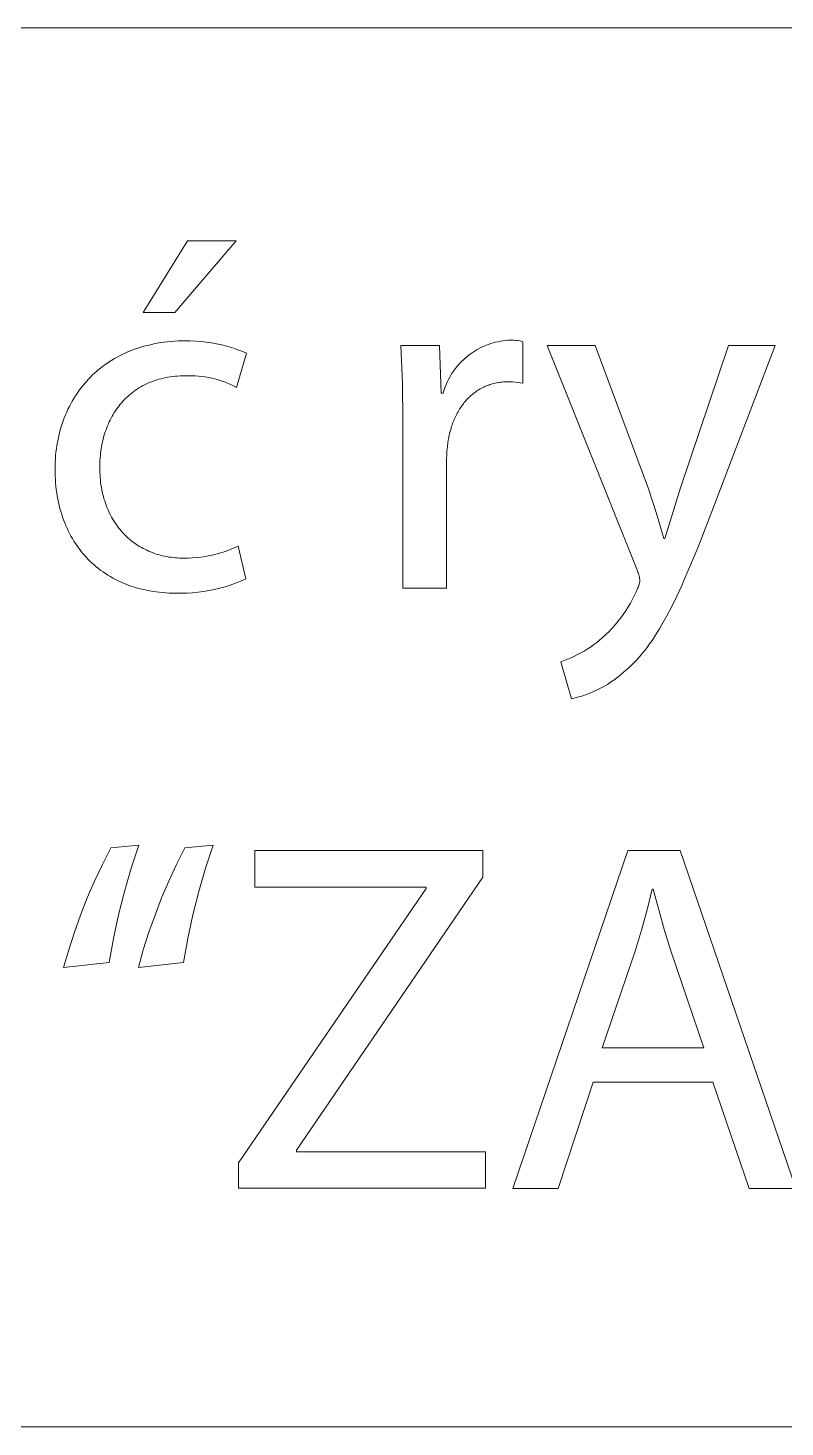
# Model space of a CAD drawing. Header units: millimetres. Extents: x -1893 to 2799, y -925 to 2353.
# Drawn here: x 1661.8 to 1732.7, y -924.6 to -793.5 of the extents above; entities that cross this region are included whole.
import ezdxf

# ---------------------------------------------------------------- set-up
doc = ezdxf.new("R2010")
doc.units = ezdxf.units.MM
doc.header["$MEASUREMENT"] = 0
doc.layers.add('Domyślny', color=7, linetype='Continuous', true_color=0x000000)

msp = doc.modelspace()

# ---------------------------------------------------------------- linework, layer by layer
at = {"layer": 'Domyślny', "color": 18, "lineweight": 15, "true_color": 0x000000}
for p, q in [((1025.42, -793.52), (2794.12, -793.52)), ((1672.57, -820.2), (1676.7, -813.48)), ((1681.26, -813.48), (1675.54, -820.2)), ((1676.7, -813.48), (1681.26, -813.48)), ((1675.54, -820.2), (1672.57, -820.2)), ((1672.34, -823.44), (1672.63, -823.35)), ((1672.63, -823.35), (1672.93, -823.27)), ((1672.93, -823.27), (1673.24, -823.2)), ((1673.24, -823.2), (1673.55, -823.13)), ((1673.55, -823.13), (1673.86, -823.07)), ((1673.86, -823.07), (1674.18, -823.01)), ((1674.18, -823.01), (1674.5, -822.97)), ((1674.5, -822.97), (1674.82, -822.93)), ((1674.82, -822.93), (1675.15, -822.9)), ((1675.15, -822.9), (1675.49, -822.87)), ((1675.49, -822.87), (1675.82, -822.85)), ((1675.82, -822.85), (1676.16, -822.84)), ((1676.16, -822.84), (1676.51, -822.84)), ((1676.51, -822.84), (1677, -822.84)), ((1677, -822.84), (1677.49, -822.86)), ((1677.49, -822.86), (1677.98, -822.9)), ((1677.98, -822.9), (1678.47, -822.95)), ((1678.47, -822.95), (1678.95, -823.03)), ((1678.95, -823.03), (1679.44, -823.11)), ((1679.44, -823.11), (1679.92, -823.22)), ((1679.92, -823.22), (1680.39, -823.34)), ((1680.39, -823.34), (1680.86, -823.48)), ((1696.85, -826.84), (1696.7, -823.29)), ((1696.7, -823.29), (1700.32, -823.29)), ((1700.32, -823.29), (1700.46, -827.74)), ((1704.26, -823.44), (1704.48, -823.34)), ((1704.48, -823.34), (1704.69, -823.25)), ((1704.69, -823.25), (1704.91, -823.17)), ((1704.91, -823.17), (1705.13, -823.1)), ((1705.13, -823.1), (1705.35, -823.03)), ((1705.35, -823.03), (1705.57, -822.97)), ((1705.57, -822.97), (1705.8, -822.92)), ((1705.8, -822.92), (1706.02, -822.87)), ((1706.02, -822.87), (1706.25, -822.84)), ((1706.25, -822.84), (1706.48, -822.81)), ((1706.48, -822.81), (1706.71, -822.79)), ((1706.71, -822.79), (1706.95, -822.77)), ((1706.95, -822.77), (1707.11, -822.78)), ((1707.11, -822.78), (1707.28, -822.79)), ((1707.28, -822.79), (1707.45, -822.8)), ((1707.45, -822.8), (1707.62, -822.82)), ((1707.62, -822.82), (1707.79, -822.85)), ((1707.79, -822.85), (1707.95, -822.88)), ((1707.95, -822.88), (1708.12, -822.92)), ((1708.12, -822.92), (1708.12, -826.81)), ((1718.78, -844.24), (1710.39, -823.29)), ((1710.39, -823.29), (1714.89, -823.29)), ((1714.89, -823.29), (1719.87, -836.71)), ((1722.87, -836.63), (1727.39, -823.29)), ((1731.75, -823.29), (1725.56, -839.49)), ((1727.39, -823.29), (1731.75, -823.29)), ((1669.39, -824.81), (1669.64, -824.65)), ((1669.64, -824.65), (1669.89, -824.5)), ((1669.89, -824.5), (1670.14, -824.36)), ((1670.14, -824.36), (1670.4, -824.22)), ((1670.4, -824.22), (1670.66, -824.09)), ((1670.66, -824.09), (1670.93, -823.97)), ((1670.93, -823.97), (1671.2, -823.85)), ((1671.2, -823.85), (1671.48, -823.74)), ((1671.48, -823.74), (1671.76, -823.63)), ((1671.76, -823.63), (1672.05, -823.53)), ((1672.05, -823.53), (1672.34, -823.44)), ((1680.86, -823.48), (1681.33, -823.64)), ((1682.24, -823.99), (1681.31, -827.2)), ((1681.33, -823.64), (1681.79, -823.81)), ((1681.79, -823.81), (1682.24, -823.99)), ((1702.38, -824.77), (1702.55, -824.61)), ((1702.55, -824.61), (1702.72, -824.46)), ((1702.72, -824.46), (1702.9, -824.31)), ((1702.9, -824.31), (1703.08, -824.16)), ((1703.08, -824.16), (1703.27, -824.03)), ((1703.27, -824.03), (1703.46, -823.89)), ((1703.46, -823.89), (1703.65, -823.77)), ((1703.65, -823.77), (1703.85, -823.65)), ((1703.85, -823.65), (1704.06, -823.54)), ((1704.06, -823.54), (1704.26, -823.44)), ((1667.83, -826.04), (1668.04, -825.85)), ((1668.04, -825.85), (1668.25, -825.66)), ((1668.25, -825.66), (1668.47, -825.48)), ((1668.47, -825.48), (1668.69, -825.3)), ((1668.69, -825.3), (1668.92, -825.13)), ((1668.92, -825.13), (1669.16, -824.97)), ((1669.16, -824.97), (1669.39, -824.81)), ((1701.38, -826.05), (1701.51, -825.85)), ((1701.51, -825.85), (1701.64, -825.66)), ((1701.64, -825.66), (1701.78, -825.47)), ((1701.78, -825.47), (1701.92, -825.29)), ((1701.92, -825.29), (1702.07, -825.11)), ((1702.07, -825.11), (1702.22, -824.94)), ((1702.22, -824.94), (1702.38, -824.77)), ((1666.54, -827.53), (1666.7, -827.31)), ((1666.7, -827.31), (1666.88, -827.08)), ((1666.88, -827.08), (1667.06, -826.87)), ((1667.06, -826.87), (1667.24, -826.65)), ((1667.24, -826.65), (1667.43, -826.44)), ((1667.43, -826.44), (1667.63, -826.24)), ((1667.63, -826.24), (1667.83, -826.04)), ((1672.17, -827.26), (1672, -827.36)), ((1672.34, -827.16), (1672.17, -827.26)), ((1672.51, -827.06), (1672.34, -827.16)), ((1672.69, -826.97), (1672.51, -827.06)), ((1672.87, -826.88), (1672.69, -826.97)), ((1673.06, -826.79), (1672.87, -826.88)), ((1673.24, -826.72), (1673.06, -826.79)), ((1673.44, -826.64), (1673.24, -826.72)), ((1673.63, -826.57), (1673.44, -826.64)), ((1673.83, -826.51), (1673.63, -826.57)), ((1674.04, -826.44), (1673.83, -826.51)), ((1674.24, -826.39), (1674.04, -826.44)), ((1674.45, -826.34), (1674.24, -826.39)), ((1674.67, -826.29), (1674.45, -826.34)), ((1674.88, -826.25), (1674.67, -826.29)), ((1675.11, -826.22), (1674.88, -826.25)), ((1675.33, -826.19), (1675.11, -826.22)), ((1675.56, -826.16), (1675.33, -826.19)), ((1675.79, -826.14), (1675.56, -826.16)), ((1676.03, -826.13), (1675.79, -826.14)), ((1676.27, -826.12), (1676.03, -826.13)), ((1676.51, -826.12), (1676.27, -826.12)), ((1676.82, -826.11), (1676.51, -826.12)), ((1677.13, -826.11), (1676.82, -826.11)), ((1677.44, -826.12), (1677.13, -826.11)), ((1677.75, -826.15), (1677.44, -826.12)), ((1678.06, -826.18), (1677.75, -826.15)), ((1678.37, -826.22), (1678.06, -826.18)), ((1678.68, -826.28), (1678.37, -826.22)), ((1678.98, -826.34), (1678.68, -826.28)), ((1679.28, -826.41), (1678.98, -826.34)), ((1679.58, -826.5), (1679.28, -826.41)), ((1679.88, -826.59), (1679.58, -826.5)), ((1680.17, -826.69), (1679.88, -826.59)), ((1680.46, -826.8), (1680.17, -826.69)), ((1680.75, -826.92), (1680.46, -826.8)), ((1681.03, -827.06), (1680.75, -826.92)), ((1681.31, -827.2), (1681.03, -827.06)), ((1696.88, -830.38), (1696.85, -826.84)), ((1700.72, -827.52), (1700.79, -827.3)), ((1700.79, -827.3), (1700.87, -827.08)), ((1700.87, -827.08), (1700.96, -826.87)), ((1700.96, -826.87), (1701.06, -826.66)), ((1701.06, -826.66), (1701.16, -826.45)), ((1701.16, -826.45), (1701.27, -826.25)), ((1701.27, -826.25), (1701.38, -826.05)), ((1704.24, -827.28), (1704.13, -827.34)), ((1704.35, -827.23), (1704.24, -827.28)), ((1704.46, -827.17), (1704.35, -827.23)), ((1704.57, -827.12), (1704.46, -827.17)), ((1704.68, -827.07), (1704.57, -827.12)), ((1704.8, -827.03), (1704.68, -827.07)), ((1704.92, -826.98), (1704.8, -827.03)), ((1705.04, -826.94), (1704.92, -826.98)), ((1705.15, -826.9), (1705.04, -826.94)), ((1705.28, -826.87), (1705.15, -826.9)), ((1705.4, -826.84), (1705.28, -826.87)), ((1705.52, -826.81), (1705.4, -826.84)), ((1705.65, -826.78), (1705.52, -826.81)), ((1705.77, -826.76), (1705.65, -826.78)), ((1705.9, -826.74), (1705.77, -826.76)), ((1706.03, -826.72), (1705.9, -826.74)), ((1706.16, -826.71), (1706.03, -826.72)), ((1706.29, -826.69), (1706.16, -826.71)), ((1706.43, -826.69), (1706.29, -826.69)), ((1706.56, -826.68), (1706.43, -826.69)), ((1706.7, -826.68), (1706.56, -826.68)), ((1706.93, -826.68), (1706.7, -826.68)), ((1707.17, -826.69), (1706.93, -826.68)), ((1707.41, -826.71), (1707.17, -826.69)), ((1707.65, -826.73), (1707.41, -826.71)), ((1707.88, -826.77), (1707.65, -826.73)), ((1708.12, -826.81), (1707.88, -826.77)), ((1665.78, -828.74), (1665.92, -828.49)), ((1665.92, -828.49), (1666.06, -828.24)), ((1666.06, -828.24), (1666.22, -828)), ((1666.22, -828), (1666.37, -827.77)), ((1666.37, -827.77), (1666.54, -827.53)), ((1670.67, -828.49), (1670.55, -828.64)), ((1670.81, -828.35), (1670.67, -828.49)), ((1670.94, -828.22), (1670.81, -828.35)), ((1671.08, -828.08), (1670.94, -828.22)), ((1671.23, -827.95), (1671.08, -828.08)), ((1671.37, -827.83), (1671.23, -827.95)), ((1671.53, -827.71), (1671.37, -827.83)), ((1671.68, -827.59), (1671.53, -827.71)), ((1671.84, -827.47), (1671.68, -827.59)), ((1672, -827.36), (1671.84, -827.47)), ((1700.46, -827.74), (1700.65, -827.74)), ((1700.65, -827.74), (1700.72, -827.52)), ((1702.63, -828.63), (1702.55, -828.73)), ((1702.71, -828.53), (1702.63, -828.63)), ((1702.79, -828.44), (1702.71, -828.53)), ((1702.88, -828.35), (1702.79, -828.44)), ((1702.96, -828.25), (1702.88, -828.35)), ((1703.05, -828.16), (1702.96, -828.25)), ((1703.14, -828.08), (1703.05, -828.16)), ((1703.23, -827.99), (1703.14, -828.08)), ((1703.33, -827.91), (1703.23, -827.99)), ((1703.42, -827.83), (1703.33, -827.91)), ((1703.52, -827.75), (1703.42, -827.83)), ((1703.62, -827.68), (1703.52, -827.75)), ((1703.72, -827.61), (1703.62, -827.68)), ((1703.82, -827.54), (1703.72, -827.61)), ((1703.92, -827.47), (1703.82, -827.54)), ((1704.02, -827.41), (1703.92, -827.47)), ((1704.13, -827.34), (1704.02, -827.41)), ((1665.17, -830.05), (1665.28, -829.78)), ((1665.28, -829.78), (1665.4, -829.52)), ((1665.4, -829.52), (1665.52, -829.25)), ((1665.52, -829.25), (1665.65, -828.99)), ((1665.65, -828.99), (1665.78, -828.74)), ((1669.65, -829.91), (1669.56, -830.08)), ((1669.75, -829.74), (1669.65, -829.91)), ((1669.85, -829.57), (1669.75, -829.74)), ((1669.96, -829.41), (1669.85, -829.57)), ((1670.07, -829.25), (1669.96, -829.41)), ((1670.18, -829.09), (1670.07, -829.25)), ((1670.3, -828.94), (1670.18, -829.09)), ((1670.42, -828.79), (1670.3, -828.94)), ((1670.55, -828.64), (1670.42, -828.79)), ((1701.86, -829.84), (1701.8, -829.97)), ((1701.92, -829.72), (1701.86, -829.84)), ((1701.98, -829.61), (1701.92, -829.72)), ((1702.05, -829.49), (1701.98, -829.61)), ((1702.11, -829.38), (1702.05, -829.49)), ((1702.18, -829.26), (1702.11, -829.38)), ((1702.25, -829.15), (1702.18, -829.26)), ((1702.32, -829.05), (1702.25, -829.15)), ((1702.4, -828.94), (1702.32, -829.05)), ((1702.47, -828.83), (1702.4, -828.94)), ((1702.55, -828.73), (1702.47, -828.83)), ((1664.72, -831.47), (1664.8, -831.18)), ((1664.8, -831.18), (1664.88, -830.89)), ((1664.88, -830.89), (1664.97, -830.61)), ((1664.97, -830.61), (1665.07, -830.33)), ((1665.07, -830.33), (1665.17, -830.05)), ((1669.08, -831.17), (1669.01, -831.37)), ((1669.15, -830.99), (1669.08, -831.17)), ((1669.22, -830.8), (1669.15, -830.99)), ((1669.3, -830.62), (1669.22, -830.8)), ((1669.38, -830.43), (1669.3, -830.62)), ((1669.47, -830.26), (1669.38, -830.43)), ((1669.56, -830.08), (1669.47, -830.26)), ((1696.88, -846.02), (1696.88, -830.38)), ((1701.36, -831.14), (1701.29, -831.42)), ((1701.45, -830.87), (1701.36, -831.14)), ((1701.49, -830.73), (1701.45, -830.87)), ((1701.54, -830.6), (1701.49, -830.73)), ((1701.58, -830.47), (1701.54, -830.6)), ((1701.64, -830.34), (1701.58, -830.47)), ((1701.69, -830.22), (1701.64, -830.34)), ((1701.74, -830.09), (1701.69, -830.22)), ((1701.8, -829.97), (1701.74, -830.09)), ((1664.48, -832.66), (1664.53, -832.36)), ((1664.53, -832.36), (1664.59, -832.06)), ((1664.59, -832.06), (1664.65, -831.76)), ((1664.65, -831.76), (1664.72, -831.47)), ((1668.7, -832.56), (1668.66, -832.76)), ((1668.74, -832.35), (1668.7, -832.56)), ((1668.79, -832.15), (1668.74, -832.35)), ((1668.84, -831.95), (1668.79, -832.15)), ((1668.89, -831.75), (1668.84, -831.95)), ((1668.95, -831.56), (1668.89, -831.75)), ((1669.01, -831.37), (1668.95, -831.56)), ((1701.1, -832.37), (1701.05, -832.76)), ((1701.17, -831.99), (1701.1, -832.37)), ((1701.22, -831.7), (1701.17, -831.99)), ((1701.29, -831.42), (1701.22, -831.7)), ((1664.34, -833.91), (1664.36, -833.6)), ((1664.36, -833.6), (1664.39, -833.28)), ((1664.39, -833.28), (1664.43, -832.97)), ((1664.43, -832.97), (1664.48, -832.66)), ((1668.53, -833.82), (1668.51, -834.04)), ((1668.55, -833.61), (1668.53, -833.82)), ((1668.57, -833.39), (1668.55, -833.61)), ((1668.59, -833.18), (1668.57, -833.39)), ((1668.62, -832.97), (1668.59, -833.18)), ((1668.66, -832.76), (1668.62, -832.97)), ((1700.99, -833.53), (1700.98, -833.91)), ((1701.01, -833.14), (1700.99, -833.53)), ((1701.05, -832.76), (1701.01, -833.14)), ((1664.31, -834.56), (1664.32, -834.23)), ((1664.31, -834.88), (1664.31, -834.56)), ((1664.31, -835.21), (1664.31, -834.88)), ((1664.32, -834.23), (1664.34, -833.91)), ((1668.5, -834.48), (1668.49, -834.7)), ((1668.49, -834.7), (1668.5, -834.94)), ((1668.51, -834.04), (1668.5, -834.26)), ((1668.5, -834.26), (1668.5, -834.48)), ((1668.5, -834.94), (1668.5, -835.18)), ((1668.5, -835.18), (1668.52, -835.42)), ((1700.98, -833.91), (1700.98, -846.02)), ((1664.32, -835.53), (1664.31, -835.21)), ((1664.34, -835.85), (1664.32, -835.53)), ((1664.36, -836.16), (1664.34, -835.85)), ((1664.39, -836.47), (1664.36, -836.16)), ((1664.42, -836.78), (1664.39, -836.47)), ((1668.52, -835.42), (1668.53, -835.66)), ((1668.53, -835.66), (1668.56, -835.89)), ((1668.56, -835.89), (1668.58, -836.12)), ((1668.58, -836.12), (1668.61, -836.35)), ((1668.61, -836.35), (1668.65, -836.57)), ((1664.46, -837.08), (1664.42, -836.78)), ((1664.51, -837.38), (1664.46, -837.08)), ((1664.57, -837.67), (1664.51, -837.38)), ((1664.63, -837.97), (1664.57, -837.67)), ((1668.65, -836.57), (1668.69, -836.79)), ((1668.69, -836.79), (1668.73, -837.01)), ((1668.73, -837.01), (1668.78, -837.23)), ((1668.78, -837.23), (1668.84, -837.44)), ((1668.84, -837.44), (1668.89, -837.64)), ((1668.89, -837.64), (1668.96, -837.85)), ((1719.87, -836.71), (1720.64, -839.03)), ((1721.42, -841.38), (1722.87, -836.63)), ((1664.69, -838.25), (1664.63, -837.97)), ((1664.76, -838.54), (1664.69, -838.25)), ((1664.84, -838.82), (1664.76, -838.54)), ((1664.93, -839.09), (1664.84, -838.82)), ((1665.01, -839.36), (1664.93, -839.09)), ((1668.96, -837.85), (1669.02, -838.05)), ((1669.02, -838.05), (1669.09, -838.25)), ((1669.09, -838.25), (1669.17, -838.44)), ((1669.17, -838.44), (1669.25, -838.63)), ((1669.25, -838.63), (1669.33, -838.82)), ((1669.33, -838.82), (1669.42, -839)), ((1669.42, -839), (1669.51, -839.18)), ((1720.64, -839.03), (1721.33, -841.38)), ((1665.11, -839.63), (1665.01, -839.36)), ((1665.21, -839.89), (1665.11, -839.63)), ((1665.32, -840.15), (1665.21, -839.89)), ((1665.43, -840.41), (1665.32, -840.15)), ((1665.55, -840.66), (1665.43, -840.41)), ((1669.51, -839.18), (1669.6, -839.36)), ((1669.6, -839.36), (1669.7, -839.53)), ((1669.7, -839.53), (1669.8, -839.7)), ((1669.8, -839.7), (1669.91, -839.87)), ((1669.91, -839.87), (1670.02, -840.03)), ((1670.02, -840.03), (1670.13, -840.19)), ((1670.13, -840.19), (1670.25, -840.35)), ((1670.25, -840.35), (1670.37, -840.5)), ((1725.56, -839.49), (1724.49, -842.24)), ((1665.67, -840.9), (1665.55, -840.66)), ((1665.8, -841.14), (1665.67, -840.9)), ((1665.94, -841.38), (1665.8, -841.14)), ((1666.08, -841.61), (1665.94, -841.38)), ((1666.22, -841.84), (1666.08, -841.61)), ((1670.37, -840.5), (1670.49, -840.64)), ((1670.49, -840.64), (1670.62, -840.79)), ((1670.62, -840.79), (1670.75, -840.93)), ((1670.75, -840.93), (1670.88, -841.06)), ((1670.88, -841.06), (1671.02, -841.2)), ((1671.02, -841.2), (1671.16, -841.32)), ((1671.16, -841.32), (1671.3, -841.45)), ((1671.3, -841.45), (1671.45, -841.57)), ((1671.45, -841.57), (1671.6, -841.68)), ((1671.6, -841.68), (1671.75, -841.8)), ((1721.33, -841.38), (1721.42, -841.38)), ((1666.38, -842.06), (1666.22, -841.84)), ((1666.53, -842.28), (1666.38, -842.06)), ((1666.69, -842.49), (1666.53, -842.28)), ((1666.86, -842.7), (1666.69, -842.49)), ((1667.03, -842.9), (1666.86, -842.7)), ((1667.21, -843.1), (1667.03, -842.9)), ((1671.75, -841.8), (1671.9, -841.91)), ((1671.9, -841.91), (1672.06, -842.01)), ((1672.06, -842.01), (1672.22, -842.11)), ((1672.22, -842.11), (1672.39, -842.21)), ((1672.39, -842.21), (1672.55, -842.3)), ((1672.55, -842.3), (1672.72, -842.38)), ((1672.72, -842.38), (1672.9, -842.47)), ((1672.9, -842.47), (1673.07, -842.55)), ((1673.07, -842.55), (1673.25, -842.62)), ((1673.25, -842.62), (1673.43, -842.69)), ((1673.43, -842.69), (1673.61, -842.76)), ((1673.61, -842.76), (1673.79, -842.82)), ((1673.79, -842.82), (1673.98, -842.88)), ((1673.98, -842.88), (1674.17, -842.93)), ((1674.17, -842.93), (1674.36, -842.98)), ((1674.36, -842.98), (1674.55, -843.02)), ((1674.55, -843.02), (1674.75, -843.06)), ((1677.99, -843.11), (1678.39, -843.05)), ((1678.39, -843.05), (1678.79, -842.97)), ((1678.79, -842.97), (1679.18, -842.89)), ((1679.18, -842.89), (1679.57, -842.78)), ((1679.57, -842.78), (1679.96, -842.67)), ((1679.96, -842.67), (1680.34, -842.54)), ((1680.34, -842.54), (1680.72, -842.4)), ((1680.72, -842.4), (1681.09, -842.25)), ((1681.09, -842.25), (1681.46, -842.09)), ((1681.46, -842.09), (1682.17, -845.16)), ((1724.49, -842.24), (1723.49, -844.66)), ((1667.39, -843.3), (1667.21, -843.1)), ((1667.58, -843.48), (1667.39, -843.3)), ((1667.77, -843.67), (1667.58, -843.48)), ((1667.97, -843.84), (1667.77, -843.67)), ((1668.17, -844.02), (1667.97, -843.84)), ((1668.38, -844.18), (1668.17, -844.02)), ((1668.59, -844.35), (1668.38, -844.18)), ((1668.81, -844.5), (1668.59, -844.35)), ((1674.75, -843.06), (1674.95, -843.1)), ((1674.95, -843.1), (1675.15, -843.13)), ((1675.15, -843.13), (1675.35, -843.15)), ((1675.35, -843.15), (1675.55, -843.17)), ((1675.55, -843.17), (1675.76, -843.19)), ((1675.76, -843.19), (1675.96, -843.2)), ((1675.96, -843.2), (1676.17, -843.21)), ((1676.17, -843.21), (1676.38, -843.21)), ((1676.38, -843.21), (1676.79, -843.21)), ((1676.79, -843.21), (1677.19, -843.19)), ((1677.19, -843.19), (1677.59, -843.15)), ((1677.59, -843.15), (1677.99, -843.11)), ((1718.83, -844.34), (1718.78, -844.24)), ((1718.87, -844.45), (1718.83, -844.34)), ((1669.03, -844.65), (1668.81, -844.5)), ((1669.26, -844.8), (1669.03, -844.65)), ((1669.49, -844.94), (1669.26, -844.8)), ((1669.72, -845.07), (1669.49, -844.94)), ((1669.96, -845.2), (1669.72, -845.07)), ((1670.21, -845.32), (1669.96, -845.2)), ((1670.45, -845.44), (1670.21, -845.32)), ((1670.71, -845.55), (1670.45, -845.44)), ((1670.96, -845.66), (1670.71, -845.55)), ((1671.23, -845.76), (1670.96, -845.66)), ((1681.21, -845.56), (1680.72, -845.73)), ((1681.69, -845.37), (1681.21, -845.56)), ((1682.17, -845.16), (1681.69, -845.37)), ((1718.91, -844.55), (1718.87, -844.45)), ((1718.94, -844.66), (1718.91, -844.55)), ((1718.97, -844.77), (1718.94, -844.66)), ((1719, -844.88), (1718.97, -844.77)), ((1719.03, -844.99), (1719, -844.88)), ((1719, -845.69), (1719.02, -845.6)), ((1719.02, -845.6), (1719.04, -845.51)), ((1719.05, -845.1), (1719.03, -844.99)), ((1719.04, -845.51), (1719.06, -845.41)), ((1719.06, -845.21), (1719.05, -845.1)), ((1719.08, -845.32), (1719.06, -845.21)), ((1719.06, -845.41), (1719.08, -845.32)), ((1723.49, -844.66), (1723, -845.76)), ((1671.49, -845.85), (1671.23, -845.76)), ((1671.76, -845.94), (1671.49, -845.85)), ((1672.04, -846.02), (1671.76, -845.94)), ((1672.32, -846.09), (1672.04, -846.02)), ((1672.6, -846.16), (1672.32, -846.09)), ((1672.88, -846.22), (1672.6, -846.16)), ((1673.17, -846.28), (1672.88, -846.22)), ((1673.47, -846.33), (1673.17, -846.28)), ((1673.77, -846.37), (1673.47, -846.33)), ((1674.07, -846.41), (1673.77, -846.37)), ((1674.37, -846.44), (1674.07, -846.41)), ((1674.68, -846.46), (1674.37, -846.44)), ((1675, -846.48), (1674.68, -846.46)), ((1675.31, -846.49), (1675, -846.48)), ((1675.63, -846.49), (1675.31, -846.49)), ((1676.15, -846.5), (1675.63, -846.49)), ((1676.67, -846.48), (1676.15, -846.5)), ((1677.18, -846.45), (1676.67, -846.48)), ((1677.7, -846.4), (1677.18, -846.45)), ((1678.21, -846.33), (1677.7, -846.4)), ((1678.72, -846.24), (1678.21, -846.33)), ((1679.23, -846.14), (1678.72, -846.24)), ((1679.73, -846.02), (1679.23, -846.14)), ((1680.23, -845.88), (1679.73, -846.02)), ((1680.72, -845.73), (1680.23, -845.88)), ((1700.98, -846.02), (1696.88, -846.02)), ((1718.39, -847.05), (1718.58, -846.68)), ((1718.58, -846.68), (1718.75, -846.3)), ((1718.75, -846.3), (1718.79, -846.22)), ((1718.79, -846.22), (1718.83, -846.13)), ((1718.83, -846.13), (1718.87, -846.05)), ((1718.87, -846.05), (1718.91, -845.96)), ((1718.91, -845.96), (1718.94, -845.87)), ((1718.94, -845.87), (1718.97, -845.78)), ((1718.97, -845.78), (1719, -845.69)), ((1722.53, -846.78), (1722.07, -847.73)), ((1723, -845.76), (1722.53, -846.78)), ((1717.52, -848.48), (1717.76, -848.13)), ((1717.76, -848.13), (1717.98, -847.78)), ((1717.98, -847.78), (1718.19, -847.42)), ((1718.19, -847.42), (1718.39, -847.05)), ((1722.07, -847.73), (1721.6, -848.62)), ((1716.48, -849.77), (1716.75, -849.46)), ((1716.75, -849.46), (1717.02, -849.14)), ((1717.02, -849.14), (1717.28, -848.81)), ((1717.28, -848.81), (1717.52, -848.48)), ((1721.14, -849.44), (1720.91, -849.83)), ((1721.6, -848.62), (1721.14, -849.44)), ((1715, -851.13), (1715.26, -850.91)), ((1715.26, -850.91), (1715.58, -850.64)), ((1715.58, -850.64), (1715.89, -850.36)), ((1715.89, -850.36), (1716.19, -850.07)), ((1716.19, -850.07), (1716.48, -849.77)), ((1720.22, -850.91), (1719.99, -851.25)), ((1720.45, -850.57), (1720.22, -850.91)), ((1720.68, -850.21), (1720.45, -850.57)), ((1720.91, -849.83), (1720.68, -850.21)), ((1713.25, -852.25), (1713.56, -852.09)), ((1713.56, -852.09), (1713.86, -851.92)), ((1713.86, -851.92), (1714.15, -851.73)), ((1714.15, -851.73), (1714.44, -851.54)), ((1714.44, -851.54), (1714.72, -851.34)), ((1714.72, -851.34), (1715, -851.13)), ((1719.27, -852.17), (1719.03, -852.46)), ((1719.51, -851.88), (1719.27, -852.17)), ((1719.75, -851.57), (1719.51, -851.88)), ((1719.99, -851.25), (1719.75, -851.57)), ((1711.66, -852.91), (1711.98, -852.8)), ((1712.67, -856.4), (1711.66, -852.91)), ((1711.98, -852.8), (1712.31, -852.68)), ((1712.31, -852.68), (1712.63, -852.55)), ((1712.63, -852.55), (1712.94, -852.4)), ((1712.94, -852.4), (1713.25, -852.25)), ((1718.03, -853.49), (1717.76, -853.72)), ((1718.28, -853.25), (1718.03, -853.49)), ((1718.54, -853), (1718.28, -853.25)), ((1718.79, -852.73), (1718.54, -853)), ((1719.03, -852.46), (1718.79, -852.73)), ((1716.33, -854.84), (1716.03, -855.04)), ((1716.63, -854.64), (1716.33, -854.84)), ((1716.93, -854.42), (1716.63, -854.64)), ((1717.21, -854.2), (1716.93, -854.42)), ((1717.49, -853.97), (1717.21, -854.2)), ((1717.76, -853.72), (1717.49, -853.97)), ((1713.72, -856.11), (1713.37, -856.21)), ((1714.07, -855.99), (1713.72, -856.11)), ((1714.4, -855.86), (1714.07, -855.99)), ((1714.74, -855.71), (1714.4, -855.86)), ((1715.07, -855.56), (1714.74, -855.71)), ((1715.39, -855.4), (1715.07, -855.56)), ((1715.71, -855.22), (1715.39, -855.4)), ((1716.03, -855.04), (1715.71, -855.22)), ((1713.02, -856.31), (1712.67, -856.4)), ((1713.37, -856.21), (1713.02, -856.31)), ((1668.75, -871.91), (1669.53, -870.37)), ((1669.53, -870.37), (1672.15, -870.11)), ((1672.15, -870.11), (1671.44, -872.26)), ((1675.69, -871.91), (1676.46, -870.37)), ((1676.46, -870.37), (1679.11, -870.11)), ((1679.11, -870.11), (1678.4, -872.26)), ((1683.02, -874.04), (1683.02, -870.62)), ((1683.02, -870.62), (1704.38, -870.62)), ((1704.38, -870.62), (1704.38, -873.11)), ((1707.18, -902.27), (1717.96, -870.61)), ((1717.96, -870.61), (1722.86, -870.61)), ((1722.86, -870.61), (1733.67, -902.27)), ((1668.01, -873.47), (1668.75, -871.91)), ((1671.44, -872.26), (1670.81, -874.44)), ((1674.97, -873.47), (1675.69, -871.91)), ((1678.4, -872.26), (1677.77, -874.44)), ((1704.38, -873.11), (1686.91, -898.7)), ((1667.33, -875.05), (1668.01, -873.47)), ((1670.81, -874.44), (1670.26, -876.64)), ((1674.29, -875.05), (1674.97, -873.47)), ((1677.77, -874.44), (1677.22, -876.64)), ((1681.5, -899.89), (1699.07, -874.18)), ((1699.07, -874.04), (1683.02, -874.04)), ((1699.07, -874.18), (1699.07, -874.04)), ((1720.24, -874.24), (1719.76, -876.16)), ((1720.33, -874.24), (1720.24, -874.24)), ((1720.84, -876.18), (1720.33, -874.24)), ((1666.7, -876.65), (1667.33, -875.05)), ((1673.67, -876.65), (1674.29, -875.05)), ((1666.12, -878.27), (1666.7, -876.65)), ((1670.26, -876.64), (1669.77, -878.86)), ((1673.1, -878.27), (1673.67, -876.65)), ((1677.22, -876.64), (1676.74, -878.86)), ((1719.76, -876.16), (1719.23, -878.06)), ((1721.39, -878.11), (1720.84, -876.18)), ((1665.59, -879.91), (1666.12, -878.27)), ((1672.57, -879.91), (1673.1, -878.27)), ((1719.23, -878.06), (1718.66, -879.96)), ((1721.99, -880.02), (1721.39, -878.11)), ((1669.77, -878.86), (1669.37, -881.09)), ((1676.74, -878.86), (1676.34, -881.09)), ((1665.11, -881.56), (1665.59, -879.91)), ((1672.11, -881.56), (1672.57, -879.91)), ((1718.66, -879.96), (1715.55, -889.11)), ((1725.08, -889.11), (1721.99, -880.02)), ((1669.37, -881.09), (1665.11, -881.56)), ((1676.34, -881.09), (1672.11, -881.56)), ((1715.55, -889.11), (1725.08, -889.11)), ((1714.71, -892.32), (1711.43, -902.27)), ((1725.92, -892.32), (1714.71, -892.32)), ((1729.32, -902.27), (1725.92, -892.32)), ((1686.91, -898.7), (1686.91, -898.85)), ((1686.91, -898.85), (1704.61, -898.85)), ((1704.61, -898.85), (1704.61, -902.26)), ((1681.5, -902.26), (1681.5, -899.89)), ((1704.61, -902.26), (1681.5, -902.26)), ((1711.43, -902.27), (1707.18, -902.27)), ((1733.67, -902.27), (1729.32, -902.27)), ((2794.13, -924.63), (-1893.45, -924.63)), ((2794.13, -924.63), (1025.42, -924.63))]:
    msp.add_line(p, q, dxfattribs=at)

doc.saveas('drawing.dxf')
